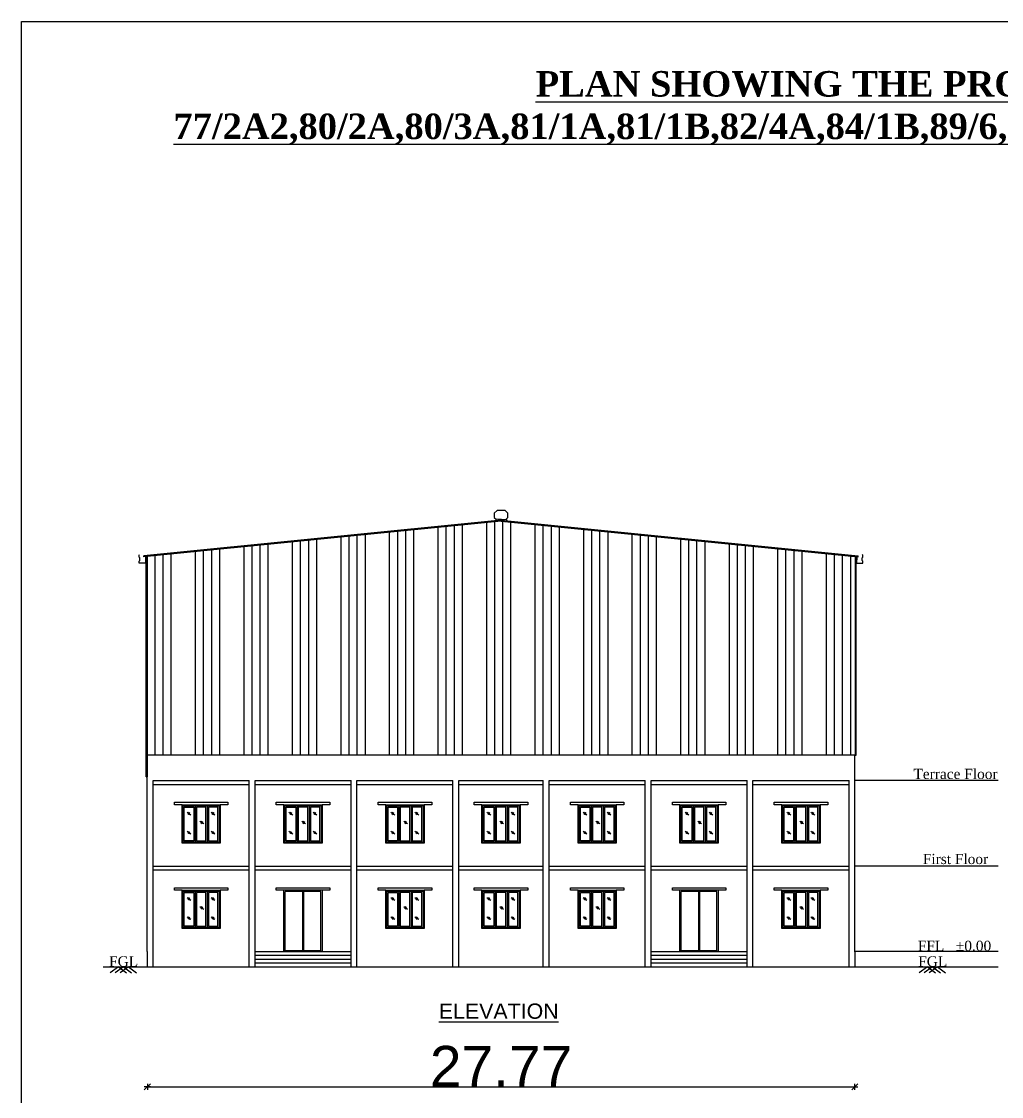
# Model space of a CAD drawing. Header units: metres. Extents: x 1422408 to 2565053, y 3723 to 80428.
# Drawn here: x 2267633.15 to 2267671.62, y 4214.95 to 4257.13 of the extents above; entities that cross this region are included whole.
import ezdxf
from ezdxf.enums import TextEntityAlignment as Align

# ---------------------------------------------------------------- set-up
doc = ezdxf.new("R2010")
doc.units = ezdxf.units.M
doc.header["$LTSCALE"] = 3.5
doc.header["$MEASUREMENT"] = 0
for name, pattern in [('DASHED2', [0.375, 0.25, -0.125]), ('HIDDEN', [0.375, 0.25, -0.125]), ('LO-04b-R0 Framing-Framer(by Comau) - 131112$0${ Cable   Tele }', [0])]:
    doc.linetypes.add(name, pattern=pattern)
doc.layers.get('0').update_dxf_attribs({"linetype": 'CONTINUOUS'})
doc.styles.add('ROOM TEXT 10.5', font='swisse.ttf')
doc.styles.add('style1', font='arial.ttf', dxfattribs={"height": 0.28})
doc.styles.add('style1jaya', font='times.ttf')
doc.styles.add('thin2', font='arial.ttf', dxfattribs={"height": 0.3})

# ---------------------------------------------------------------- blocks, each defined once
blk = doc.blocks.new('ER')
for p, q in [((-3, -3), (3, 3)), ((-3, 0), (3, 0)), ((0, -3), (0, 3))]:
    blk.add_line(p, q)

msp = doc.modelspace()

# ---------------------------------------------------------------- linework, layer by layer
at = {"ltscale": 0.5}
for p, q in [((2267651.81823, 4237.94499), (2267651.7115, 4237.83826)), ((2267652.13916, 4237.94499), (2267651.81823, 4237.94499)), ((2267652.2459, 4237.83826), (2267652.13916, 4237.94499)), ((2267651.97828, 4237.56135), (2267637.9545, 4236.15897)), ((2267651.97828, 4237.52115), (2267637.95848, 4236.11917)), ((2267651.7115, 4237.83826), (2267651.7115, 4237.66939)), ((2267651.7115, 4237.66939), (2267651.79581, 4237.58507)), ((2267651.9787, 4237.60612), (2267651.77179, 4237.58231)), ((2267651.77179, 4237.58231), (2267651.77179, 4237.54067)), ((2267651.97789, 4237.56135), (2267651.97789, 4237.52115)), ((2267651.97828, 4237.56135), (2267651.97828, 4237.52115)), ((2267651.97828, 4237.56135), (2267666.00206, 4236.15897)), ((2267651.97828, 4237.56135), (2267651.97828, 4237.52115)), ((2267651.97828, 4237.52115), (2267665.99808, 4236.11917)), ((2267651.9787, 4237.60612), (2267652.1856, 4237.58231)), ((2267652.16158, 4237.58507), (2267652.2459, 4237.66939)), ((2267652.1856, 4237.58231), (2267652.1856, 4237.54067)), ((2267652.2459, 4237.66939), (2267652.2459, 4237.83826)), ((2267637.95848, 4236.11917), (2267637.9545, 4236.15897)), ((2267665.99808, 4236.11917), (2267666.00206, 4236.15897))]:
    msp.add_line(p, q, dxfattribs=at)
at = {"linetype": 'Continuous'}
for p, q in [((2267651.73094, 4228.33979), (2267651.73094, 4237.49642)), ((2267652.04845, 4228.33979), (2267652.04845, 4237.51413)), ((2267652.36596, 4228.33979), (2267652.36596, 4237.48238)), ((2267647.60331, 4228.33979), (2267647.60331, 4237.08365)), ((2267647.92082, 4228.33979), (2267647.92082, 4237.11541)), ((2267648.23833, 4228.33979), (2267648.23833, 4237.14716)), ((2267648.55584, 4228.33979), (2267648.55584, 4237.17891)), ((2267649.50837, 4228.33979), (2267649.50837, 4237.27416)), ((2267649.82588, 4228.33979), (2267649.82588, 4237.30591)), ((2267650.14339, 4228.33979), (2267650.14339, 4237.33766)), ((2267650.4609, 4228.33979), (2267650.4609, 4237.36941)), ((2267651.41343, 4228.33979), (2267651.41343, 4237.46467)), ((2267653.31849, 4228.33979), (2267653.31849, 4237.38713)), ((2267653.636, 4228.33979), (2267653.636, 4237.35538)), ((2267653.95351, 4228.33979), (2267653.95351, 4237.32363)), ((2267654.27102, 4228.33979), (2267654.27102, 4237.29188)), ((2267655.22355, 4228.33979), (2267655.22355, 4237.19662)), ((2267655.54106, 4228.33979), (2267655.54106, 4237.16487)), ((2267655.85857, 4228.33979), (2267655.85857, 4237.13312)), ((2267656.17608, 4228.33979), (2267656.17608, 4237.10137)), ((2267643.79319, 4228.33979), (2267643.79319, 4236.70264)), ((2267644.1107, 4228.33979), (2267644.1107, 4236.73439)), ((2267644.42821, 4228.33979), (2267644.42821, 4236.76614)), ((2267644.74572, 4228.33979), (2267644.74572, 4236.7979)), ((2267645.69825, 4228.33979), (2267645.69825, 4236.89315)), ((2267646.01576, 4228.33979), (2267646.01576, 4236.9249)), ((2267646.33327, 4228.33979), (2267646.33327, 4236.95665)), ((2267646.65078, 4228.33979), (2267646.65078, 4236.9884)), ((2267657.12861, 4228.33979), (2267657.12861, 4237.00612)), ((2267657.44612, 4228.33979), (2267657.44612, 4236.97437)), ((2267657.76363, 4228.33979), (2267657.76363, 4236.94262)), ((2267658.08114, 4228.33979), (2267658.08114, 4236.91087)), ((2267659.03367, 4228.33979), (2267659.03367, 4236.81561)), ((2267659.35118, 4228.33979), (2267659.35118, 4236.78386)), ((2267659.66869, 4228.33979), (2267659.66869, 4236.75211)), ((2267659.9862, 4228.33979), (2267659.9862, 4236.72036)), ((2267639.03054, 4228.33979), (2267639.03054, 4236.22638)), ((2267639.98307, 4228.33979), (2267639.98307, 4236.32163)), ((2267640.30058, 4228.33979), (2267640.30058, 4236.35338)), ((2267640.61809, 4228.33979), (2267640.61809, 4236.38513)), ((2267640.9356, 4228.33979), (2267640.9356, 4236.41688)), ((2267641.88813, 4228.33979), (2267641.88813, 4236.51214)), ((2267642.20564, 4228.33979), (2267642.20564, 4236.54389)), ((2267642.52315, 4228.33979), (2267642.52315, 4236.57564)), ((2267642.84066, 4228.33979), (2267642.84066, 4236.60739)), ((2267660.93873, 4228.33979), (2267660.93873, 4236.62511)), ((2267661.25624, 4228.33979), (2267661.25624, 4236.59336)), ((2267661.57375, 4228.33979), (2267661.57375, 4236.5616)), ((2267661.89126, 4228.33979), (2267661.89126, 4236.52985)), ((2267662.84379, 4228.33979), (2267662.84379, 4236.4346)), ((2267663.1613, 4228.33979), (2267663.1613, 4236.40285)), ((2267663.47881, 4228.33979), (2267663.47881, 4236.3711)), ((2267663.79632, 4228.33979), (2267663.79632, 4236.33935)), ((2267664.74885, 4228.33979), (2267664.74885, 4236.24409)), ((2267665.06636, 4228.33979), (2267665.06636, 4236.21234)), ((2267638.39552, 4228.33979), (2267638.39552, 4236.16288)), ((2267638.71303, 4228.33979), (2267638.71303, 4236.19463)), ((2267665.38387, 4228.33979), (2267665.38387, 4236.18059)), ((2267665.70138, 4228.33979), (2267665.70138, 4236.14884))]:
    msp.add_line(p, q, dxfattribs=at)
for p, q in [((2267637.77385, 4236.19164), (2267637.79094, 4236.20873)), ((2267637.77385, 4236.10996), (2267637.77385, 4236.19164)), ((2267637.79742, 4236.08639), (2267637.77385, 4236.10996)), ((2267637.77385, 4235.953), (2267637.79742, 4235.97659)), ((2267637.77385, 4235.87249), (2267637.77385, 4235.953)), ((2267638.01986, 4235.87251), (2267637.77385, 4235.87249)), ((2267637.79742, 4235.97659), (2267637.79742, 4236.08639)), ((2267638.18874, 4236.1422), (2267638.01962, 4236.12529)), ((2267638.01962, 4236.12529), (2267638.01986, 4235.87251)), ((2267638.04007, 4227.49009), (2267638.04022, 4236.12735)), ((2267638.08022, 4236.13135), (2267638.08007, 4227.49409)), ((2267665.76782, 4236.1422), (2267665.93694, 4236.12529)), ((2267665.87647, 4236.13133), (2267665.87634, 4228.33979)), ((2267665.91634, 4228.33979), (2267665.91647, 4236.12733)), ((2267665.93694, 4236.12529), (2267665.9367, 4235.87251)), ((2267665.9367, 4235.87251), (2267666.18271, 4235.87249)), ((2267666.15914, 4236.08639), (2267666.18271, 4236.10996)), ((2267666.15914, 4235.97659), (2267666.15914, 4236.08639)), ((2267666.18271, 4235.953), (2267666.15914, 4235.97659)), ((2267666.18271, 4236.19164), (2267666.16562, 4236.20873)), ((2267666.18271, 4236.10996), (2267666.18271, 4236.19164)), ((2267666.18271, 4235.87249), (2267666.18271, 4235.953)), ((2267638.08988, 4220.63955), (2267638.08988, 4228.33979)), ((2267665.86643, 4228.33979), (2267638.08988, 4228.33979)), ((2267665.86643, 4220.63955), (2267665.86643, 4228.33979)), ((2267665.86643, 4228.33979), (2267665.91634, 4228.33979)), ((2267638.04007, 4227.49009), (2267638.08988, 4227.49507)), ((2267638.31989, 4220.03953), (2267638.31989, 4227.33976)), ((2267638.31989, 4227.33976), (2267642.09001, 4227.33976)), ((2267638.31989, 4227.18975), (2267642.09001, 4227.18975)), ((2267642.09001, 4220.03953), (2267642.09001, 4227.33976)), ((2267642.32002, 4220.03953), (2267642.32002, 4227.33976)), ((2267642.32002, 4227.33976), (2267646.09014, 4227.33976)), ((2267642.32002, 4227.18975), (2267646.09014, 4227.18975)), ((2267646.09014, 4220.03953), (2267646.09014, 4227.33976)), ((2267646.09014, 4220.03953), (2267646.09014, 4227.33976)), ((2267646.32014, 4220.03953), (2267646.32014, 4227.33976)), ((2267646.32014, 4220.03953), (2267646.32014, 4227.33976)), ((2267646.32014, 4227.33976), (2267650.09026, 4227.33976)), ((2267646.32014, 4227.18975), (2267650.09026, 4227.18975)), ((2267650.09026, 4220.03953), (2267650.09026, 4227.33976)), ((2267650.32027, 4220.03953), (2267650.32027, 4227.33976)), ((2267650.32027, 4227.33976), (2267653.63604, 4227.33976)), ((2267650.32027, 4227.18975), (2267653.63604, 4227.18975)), ((2267653.63604, 4220.03953), (2267653.63604, 4227.33976)), ((2267653.86605, 4220.03953), (2267653.86605, 4227.33976)), ((2267653.86605, 4227.33976), (2267657.63617, 4227.33976)), ((2267653.86605, 4227.18975), (2267657.63617, 4227.18975)), ((2267657.63617, 4220.03953), (2267657.63617, 4227.33976)), ((2267657.86617, 4220.03953), (2267657.86617, 4227.33976)), ((2267657.86617, 4227.33976), (2267661.63629, 4227.33976)), ((2267657.86617, 4227.18975), (2267661.63629, 4227.18975)), ((2267661.63629, 4220.03953), (2267661.63629, 4227.33976)), ((2267661.8663, 4220.03953), (2267661.8663, 4227.33976)), ((2267661.8663, 4227.33976), (2267665.63642, 4227.33976)), ((2267661.8663, 4227.18975), (2267665.63642, 4227.18975)), ((2267665.63642, 4220.03953), (2267665.63642, 4227.33976)), ((2267638.31989, 4223.98965), (2267642.09001, 4223.98965)), ((2267642.32002, 4223.98965), (2267646.09014, 4223.98965)), ((2267646.32014, 4223.98965), (2267650.09026, 4223.98965)), ((2267650.32027, 4223.98965), (2267653.63604, 4223.98965)), ((2267653.86605, 4223.98965), (2267657.63617, 4223.98965)), ((2267657.86617, 4223.98965), (2267661.63629, 4223.98965)), ((2267661.8663, 4223.98965), (2267665.63642, 4223.98965)), ((2267638.31989, 4223.83965), (2267642.09001, 4223.83965)), ((2267642.32002, 4223.83965), (2267646.09014, 4223.83965)), ((2267646.32014, 4223.83965), (2267650.09026, 4223.83965)), ((2267650.32027, 4223.83965), (2267653.63604, 4223.83965)), ((2267653.86605, 4223.83965), (2267657.63617, 4223.83965)), ((2267657.86617, 4223.83965), (2267661.63629, 4223.83965)), ((2267661.8663, 4223.83965), (2267665.63642, 4223.83965)), ((2267643.15504, 4223.03962), (2267643.15504, 4223.13962)), ((2267643.15504, 4223.13962), (2267645.25511, 4223.13962)), ((2267645.25511, 4223.13962), (2267645.25511, 4223.03962)), ((2267658.7012, 4223.03962), (2267658.7012, 4223.13962)), ((2267658.7012, 4223.13962), (2267660.80127, 4223.13962)), ((2267660.80127, 4223.13962), (2267660.80127, 4223.03962)), ((2267643.45505, 4223.03962), (2267643.15504, 4223.03962)), ((2267645.25511, 4223.03962), (2267644.9551, 4223.03962)), ((2267659.00121, 4223.03962), (2267658.7012, 4223.03962)), ((2267660.80127, 4223.03962), (2267660.50126, 4223.03962)), ((2267638.08988, 4220.63955), (2267638.08988, 4220.03953)), ((2267642.32002, 4220.63955), (2267646.09014, 4220.63955)), ((2267657.86617, 4220.63955), (2267661.63629, 4220.63955)), ((2267665.86643, 4220.63955), (2267665.86643, 4220.03953)), ((2267642.32002, 4220.48954), (2267646.09014, 4220.48954)), ((2267642.32002, 4220.33954), (2267646.09014, 4220.33954)), ((2267642.32002, 4220.18953), (2267646.09014, 4220.18953)), ((2267657.86617, 4220.48954), (2267661.63629, 4220.48954)), ((2267657.86617, 4220.33954), (2267661.63629, 4220.33954)), ((2267657.86617, 4220.18953), (2267661.63629, 4220.18953)), ((2267636.36159, 4220.03953), (2267665.86643, 4220.03953)), ((2267665.84215, 4220.03953), (2267671.49133, 4220.03953))]:
    msp.add_line(p, q)
at = {"linetype": 'HIDDEN', "ltscale": 25}
for p, q in [((2267671.49133, 4227.33976), (2267665.84215, 4227.33976)), ((2267671.49133, 4223.98965), (2267665.84215, 4223.98965)), ((2267671.49133, 4220.63955), (2267665.84215, 4220.63955))]:
    msp.add_line(p, q, dxfattribs=at)
at = {"linetype": 'DASHED2', "ltscale": 5}
for p, q in [((2267639.96761, 4226.35139), (2267639.96761, 4224.92801)), ((2267640.44229, 4226.35139), (2267640.44229, 4224.92801)), ((2267643.96774, 4226.35139), (2267643.96774, 4224.92801)), ((2267644.44242, 4226.35139), (2267644.44242, 4224.92801)), ((2267647.96786, 4226.35139), (2267647.96786, 4224.92801)), ((2267648.44254, 4226.35139), (2267648.44254, 4224.92801)), ((2267651.74081, 4226.35139), (2267651.74081, 4224.92801)), ((2267652.2155, 4226.35139), (2267652.2155, 4224.92801)), ((2267655.51377, 4226.35139), (2267655.51377, 4224.92801)), ((2267655.98845, 4226.35139), (2267655.98845, 4224.92801)), ((2267659.51389, 4226.35139), (2267659.51389, 4224.92801)), ((2267659.98857, 4226.35139), (2267659.98857, 4224.92801)), ((2267663.51402, 4226.35139), (2267663.51402, 4224.92801)), ((2267663.9887, 4226.35139), (2267663.9887, 4224.92801)), ((2267639.96761, 4223.00129), (2267639.96761, 4221.57791)), ((2267640.44229, 4223.00129), (2267640.44229, 4221.57791)), ((2267647.96786, 4223.00129), (2267647.96786, 4221.57791)), ((2267648.44254, 4223.00129), (2267648.44254, 4221.57791)), ((2267651.74081, 4223.00129), (2267651.74081, 4221.57791)), ((2267652.2155, 4223.00129), (2267652.2155, 4221.57791)), ((2267655.51377, 4223.00129), (2267655.51377, 4221.57791)), ((2267655.98845, 4223.00129), (2267655.98845, 4221.57791)), ((2267663.51402, 4223.00129), (2267663.51402, 4221.57791)), ((2267663.9887, 4223.00129), (2267663.9887, 4221.57791))]:
    msp.add_line(p, q, dxfattribs=at)
at = {"linetype": 'LO-04b-R0 Framing-Framer(by Comau) - 131112$0${ Cable   Tele }'}
for p, q in [((2267636.95902, 4220.03953), (2267636.6381, 4219.79276)), ((2267637.15581, 4220.03953), (2267636.83489, 4219.79276)), ((2267636.95902, 4220.03953), (2267637.27994, 4219.79276)), ((2267637.3526, 4220.03953), (2267637.03168, 4219.79276)), ((2267637.15581, 4220.03953), (2267637.47673, 4219.79276)), ((2267637.3526, 4220.03953), (2267637.67352, 4219.79276)), ((2267668.71123, 4220.03953), (2267668.39031, 4219.79276)), ((2267668.90802, 4220.03953), (2267668.5871, 4219.79276)), ((2267668.71123, 4220.03953), (2267669.03215, 4219.79276)), ((2267669.10481, 4220.03953), (2267668.78389, 4219.79276)), ((2267668.90802, 4220.03953), (2267669.22893, 4219.79276)), ((2267669.10481, 4220.03953), (2267669.42572, 4219.79276))]:
    msp.add_line(p, q, dxfattribs=at)
at = {"ltscale": 0.05}
msp.add_line((2267638.13432, 4215.3275), (2267665.82432, 4215.3275), dxfattribs=at)
msp.add_lwpolyline([(2267633.1525, 4257.12998), (2267780.2875, 4257.12998), (2267780.2875, 4174.04688), (2267633.1525, 4174.04688)], close=True, dxfattribs=at)
at = {"elevation": 0}
for points in [[(2267639.45493, 4226.38973), (2267639.15492, 4226.38973), (2267639.15492, 4226.48973), (2267641.25498, 4226.48973), (2267641.25498, 4226.38973), (2267640.95497, 4226.38973)], [(2267643.45505, 4226.38973), (2267643.15504, 4226.38973), (2267643.15504, 4226.48973), (2267645.25511, 4226.48973), (2267645.25511, 4226.38973), (2267644.9551, 4226.38973)], [(2267647.45518, 4226.38973), (2267647.15517, 4226.38973), (2267647.15517, 4226.48973), (2267649.25524, 4226.48973), (2267649.25524, 4226.38973), (2267648.95523, 4226.38973)], [(2267651.22813, 4226.38973), (2267650.92812, 4226.38973), (2267650.92812, 4226.48973), (2267653.02819, 4226.48973), (2267653.02819, 4226.38973), (2267652.72818, 4226.38973)], [(2267655.00108, 4226.38973), (2267654.70107, 4226.38973), (2267654.70107, 4226.48973), (2267656.80114, 4226.48973), (2267656.80114, 4226.38973), (2267656.50113, 4226.38973)], [(2267659.00121, 4226.38973), (2267658.7012, 4226.38973), (2267658.7012, 4226.48973), (2267660.80127, 4226.48973), (2267660.80127, 4226.38973), (2267660.50126, 4226.38973)], [(2267663.00134, 4226.38973), (2267662.70133, 4226.38973), (2267662.70133, 4226.48973), (2267664.80139, 4226.48973), (2267664.80139, 4226.38973), (2267664.50138, 4226.38973)], [(2267639.45493, 4223.03962), (2267639.15492, 4223.03962), (2267639.15492, 4223.13962), (2267641.25498, 4223.13962), (2267641.25498, 4223.03962), (2267640.95497, 4223.03962)], [(2267647.45518, 4223.03962), (2267647.15517, 4223.03962), (2267647.15517, 4223.13962), (2267649.25524, 4223.13962), (2267649.25524, 4223.03962), (2267648.95523, 4223.03962)], [(2267651.22813, 4223.03962), (2267650.92812, 4223.03962), (2267650.92812, 4223.13962), (2267653.02819, 4223.13962), (2267653.02819, 4223.03962), (2267652.72818, 4223.03962)], [(2267655.00108, 4223.03962), (2267654.70107, 4223.03962), (2267654.70107, 4223.13962), (2267656.80114, 4223.13962), (2267656.80114, 4223.03962), (2267656.50113, 4223.03962)], [(2267663.00134, 4223.03962), (2267662.70133, 4223.03962), (2267662.70133, 4223.13962), (2267664.80139, 4223.13962), (2267664.80139, 4223.03962), (2267664.50138, 4223.03962)], [(2267644.9551, 4223.03962), (2267644.9551, 4220.63955), (2267643.45505, 4220.63955), (2267643.45505, 4223.03962)], [(2267644.9551, 4223.03962), (2267643.45505, 4223.03962)], [(2267643.50505, 4220.66455), (2267643.50505, 4222.98962)], [(2267644.9051, 4222.98962), (2267643.50505, 4222.98962)], [(2267644.18508, 4222.98962), (2267644.18508, 4220.6648)], [(2267644.20508, 4222.98962), (2267644.20508, 4220.63955)], [(2267644.22508, 4222.98962), (2267644.22508, 4220.6648)], [(2267644.9051, 4220.66455), (2267644.9051, 4222.98962)], [(2267660.50126, 4223.03962), (2267660.50126, 4220.63955), (2267659.00121, 4220.63955), (2267659.00121, 4223.03962)], [(2267660.50126, 4223.03962), (2267659.00121, 4223.03962)], [(2267659.05121, 4220.66455), (2267659.05121, 4222.98962)], [(2267660.45126, 4222.98962), (2267659.05121, 4222.98962)], [(2267659.73123, 4222.98962), (2267659.73123, 4220.6648)], [(2267659.75123, 4222.98962), (2267659.75123, 4220.63955)], [(2267659.77123, 4222.98962), (2267659.77123, 4220.6648)], [(2267660.45126, 4220.66455), (2267660.45126, 4222.98962)], [(2267644.18508, 4220.6648), (2267643.50505, 4220.6648)], [(2267644.9051, 4220.66455), (2267644.22508, 4220.6648)], [(2267659.73123, 4220.6648), (2267659.05121, 4220.6648)], [(2267660.45126, 4220.66455), (2267659.77123, 4220.6648)]]:
    msp.add_lwpolyline(points, dxfattribs=at)
at = {"ltscale": 250, "elevation": 0}
for points in [[(2267639.45493, 4226.38973), (2267640.95497, 4226.38973), (2267640.95497, 4224.88968), (2267639.45493, 4224.88968)], [(2267639.9165, 4224.97913), (2267639.54437, 4224.97913), (2267639.54437, 4226.30028), (2267639.9165, 4226.30028)], [(2267640.39118, 4226.30028), (2267640.01872, 4226.30028), (2267640.01872, 4224.97913), (2267640.39118, 4224.97913)], [(2267640.4934, 4224.97913), (2267640.86553, 4224.97913), (2267640.86553, 4226.30028), (2267640.4934, 4226.30028)], [(2267643.45505, 4226.38973), (2267644.9551, 4226.38973), (2267644.9551, 4224.88968), (2267643.45505, 4224.88968)], [(2267643.91662, 4224.97913), (2267643.5445, 4224.97913), (2267643.5445, 4226.30028), (2267643.91662, 4226.30028)], [(2267644.3913, 4226.30028), (2267644.01885, 4226.30028), (2267644.01885, 4224.97913), (2267644.3913, 4224.97913)], [(2267644.49353, 4224.97913), (2267644.86565, 4224.97913), (2267644.86565, 4226.30028), (2267644.49353, 4226.30028)], [(2267647.45518, 4226.38973), (2267648.95523, 4226.38973), (2267648.95523, 4224.88968), (2267647.45518, 4224.88968)], [(2267647.91675, 4224.97913), (2267647.54463, 4224.97913), (2267647.54463, 4226.30028), (2267647.91675, 4226.30028)], [(2267648.39143, 4226.30028), (2267648.01897, 4226.30028), (2267648.01897, 4224.97913), (2267648.39143, 4224.97913)], [(2267648.49366, 4224.97913), (2267648.86578, 4224.97913), (2267648.86578, 4226.30028), (2267648.49366, 4226.30028)], [(2267651.22813, 4226.38973), (2267652.72818, 4226.38973), (2267652.72818, 4224.88968), (2267651.22813, 4224.88968)], [(2267651.6897, 4224.97913), (2267651.31758, 4224.97913), (2267651.31758, 4226.30028), (2267651.6897, 4226.30028)], [(2267652.16438, 4226.30028), (2267651.79193, 4226.30028), (2267651.79193, 4224.97913), (2267652.16438, 4224.97913)], [(2267652.26661, 4224.97913), (2267652.63873, 4224.97913), (2267652.63873, 4226.30028), (2267652.26661, 4226.30028)], [(2267655.00108, 4226.38973), (2267656.50113, 4226.38973), (2267656.50113, 4224.88968), (2267655.00108, 4224.88968)], [(2267655.46265, 4224.97913), (2267655.09053, 4224.97913), (2267655.09053, 4226.30028), (2267655.46265, 4226.30028)], [(2267655.93734, 4226.30028), (2267655.56488, 4226.30028), (2267655.56488, 4224.97913), (2267655.93734, 4224.97913)], [(2267656.03956, 4224.97913), (2267656.41168, 4224.97913), (2267656.41168, 4226.30028), (2267656.03956, 4226.30028)], [(2267659.00121, 4226.38973), (2267660.50126, 4226.38973), (2267660.50126, 4224.88968), (2267659.00121, 4224.88968)], [(2267659.46278, 4224.97913), (2267659.09066, 4224.97913), (2267659.09066, 4226.30028), (2267659.46278, 4226.30028)], [(2267659.93746, 4226.30028), (2267659.565, 4226.30028), (2267659.565, 4224.97913), (2267659.93746, 4224.97913)], [(2267660.03969, 4224.97913), (2267660.41181, 4224.97913), (2267660.41181, 4226.30028), (2267660.03969, 4226.30028)], [(2267663.00134, 4226.38973), (2267664.50138, 4226.38973), (2267664.50138, 4224.88968), (2267663.00134, 4224.88968)], [(2267663.46291, 4224.97913), (2267663.09078, 4224.97913), (2267663.09078, 4226.30028), (2267663.46291, 4226.30028)], [(2267663.93759, 4226.30028), (2267663.56513, 4226.30028), (2267663.56513, 4224.97913), (2267663.93759, 4224.97913)], [(2267664.03981, 4224.97913), (2267664.41194, 4224.97913), (2267664.41194, 4226.30028), (2267664.03981, 4226.30028)], [(2267639.45493, 4223.03962), (2267640.95497, 4223.03962), (2267640.95497, 4221.53957), (2267639.45493, 4221.53957)], [(2267639.9165, 4221.62902), (2267639.54437, 4221.62902), (2267639.54437, 4222.95017), (2267639.9165, 4222.95017)], [(2267640.39118, 4222.95017), (2267640.01872, 4222.95017), (2267640.01872, 4221.62902), (2267640.39118, 4221.62902)], [(2267640.4934, 4221.62902), (2267640.86553, 4221.62902), (2267640.86553, 4222.95017), (2267640.4934, 4222.95017)], [(2267647.45518, 4223.03962), (2267648.95523, 4223.03962), (2267648.95523, 4221.53957), (2267647.45518, 4221.53957)], [(2267647.91675, 4221.62902), (2267647.54463, 4221.62902), (2267647.54463, 4222.95017), (2267647.91675, 4222.95017)], [(2267648.39143, 4222.95017), (2267648.01897, 4222.95017), (2267648.01897, 4221.62902), (2267648.39143, 4221.62902)], [(2267648.49366, 4221.62902), (2267648.86578, 4221.62902), (2267648.86578, 4222.95017), (2267648.49366, 4222.95017)], [(2267651.22813, 4223.03962), (2267652.72818, 4223.03962), (2267652.72818, 4221.53957), (2267651.22813, 4221.53957)], [(2267651.6897, 4221.62902), (2267651.31758, 4221.62902), (2267651.31758, 4222.95017), (2267651.6897, 4222.95017)], [(2267652.16438, 4222.95017), (2267651.79193, 4222.95017), (2267651.79193, 4221.62902), (2267652.16438, 4221.62902)], [(2267652.26661, 4221.62902), (2267652.63873, 4221.62902), (2267652.63873, 4222.95017), (2267652.26661, 4222.95017)], [(2267655.00108, 4223.03962), (2267656.50113, 4223.03962), (2267656.50113, 4221.53957), (2267655.00108, 4221.53957)], [(2267655.46265, 4221.62902), (2267655.09053, 4221.62902), (2267655.09053, 4222.95017), (2267655.46265, 4222.95017)], [(2267655.93734, 4222.95017), (2267655.56488, 4222.95017), (2267655.56488, 4221.62902), (2267655.93734, 4221.62902)], [(2267656.03956, 4221.62902), (2267656.41168, 4221.62902), (2267656.41168, 4222.95017), (2267656.03956, 4222.95017)], [(2267663.00134, 4223.03962), (2267664.50138, 4223.03962), (2267664.50138, 4221.53957), (2267663.00134, 4221.53957)], [(2267663.46291, 4221.62902), (2267663.09078, 4221.62902), (2267663.09078, 4222.95017), (2267663.46291, 4222.95017)], [(2267663.93759, 4222.95017), (2267663.56513, 4222.95017), (2267663.56513, 4221.62902), (2267663.93759, 4221.62902)], [(2267664.03981, 4221.62902), (2267664.41194, 4221.62902), (2267664.41194, 4222.95017), (2267664.03981, 4222.95017)]]:
    msp.add_lwpolyline(points, close=True, dxfattribs=at)
at = {"linetype": 'DASHED2', "ltscale": 5, "elevation": 0}
for points in [[(2267639.49326, 4226.35139), (2267640.91664, 4226.35139), (2267640.91664, 4224.92801), (2267639.49326, 4224.92801)], [(2267643.49339, 4226.35139), (2267644.91677, 4226.35139), (2267644.91677, 4224.92801), (2267643.49339, 4224.92801)], [(2267647.49351, 4226.35139), (2267648.91689, 4226.35139), (2267648.91689, 4224.92801), (2267647.49351, 4224.92801)], [(2267651.26647, 4226.35139), (2267652.68984, 4226.35139), (2267652.68984, 4224.92801), (2267651.26647, 4224.92801)], [(2267655.03942, 4226.35139), (2267656.4628, 4226.35139), (2267656.4628, 4224.92801), (2267655.03942, 4224.92801)], [(2267659.03954, 4226.35139), (2267660.46292, 4226.35139), (2267660.46292, 4224.92801), (2267659.03954, 4224.92801)], [(2267663.03967, 4226.35139), (2267664.46305, 4226.35139), (2267664.46305, 4224.92801), (2267663.03967, 4224.92801)], [(2267639.49326, 4223.00129), (2267640.91664, 4223.00129), (2267640.91664, 4221.57791), (2267639.49326, 4221.57791)], [(2267647.49351, 4223.00129), (2267648.91689, 4223.00129), (2267648.91689, 4221.57791), (2267647.49351, 4221.57791)], [(2267651.26647, 4223.00129), (2267652.68984, 4223.00129), (2267652.68984, 4221.57791), (2267651.26647, 4221.57791)], [(2267655.03942, 4223.00129), (2267656.4628, 4223.00129), (2267656.4628, 4221.57791), (2267655.03942, 4221.57791)], [(2267663.03967, 4223.00129), (2267664.46305, 4223.00129), (2267664.46305, 4221.57791), (2267663.03967, 4221.57791)]]:
    msp.add_lwpolyline(points, close=True, dxfattribs=at)
at = {"ltscale": 250, "elevation": 0}
for points in [[(2267639.80222, 4225.99069), (2267639.65201, 4226.08844)], [(2267640.74667, 4225.99069), (2267640.59646, 4226.08844)], [(2267643.80234, 4225.99069), (2267643.65214, 4226.08844)], [(2267644.7468, 4225.99069), (2267644.59659, 4226.08844)], [(2267647.80247, 4225.99069), (2267647.65226, 4226.08844)], [(2267648.74692, 4225.99069), (2267648.59671, 4226.08844)], [(2267651.57542, 4225.99069), (2267651.42521, 4226.08844)], [(2267652.51987, 4225.99069), (2267652.36967, 4226.08844)], [(2267655.34837, 4225.99069), (2267655.19817, 4226.08844)], [(2267656.29283, 4225.99069), (2267656.14262, 4226.08844)], [(2267659.3485, 4225.99069), (2267659.19829, 4226.08844)], [(2267660.29295, 4225.99069), (2267660.14275, 4226.08844)], [(2267663.34862, 4225.99069), (2267663.19842, 4226.08844)], [(2267664.29308, 4225.99069), (2267664.14287, 4226.08844)], [(2267639.74514, 4225.99817), (2267639.68345, 4226.03832)], [(2267639.76713, 4226.04649), (2267639.70544, 4226.08664)], [(2267640.3058, 4225.63967), (2267640.1556, 4225.73743)], [(2267640.24873, 4225.64716), (2267640.18704, 4225.68731)], [(2267640.27072, 4225.69548), (2267640.20903, 4225.73562)], [(2267640.68959, 4225.99817), (2267640.62791, 4226.03832)], [(2267640.71158, 4226.04649), (2267640.6499, 4226.08664)], [(2267643.74527, 4225.99817), (2267643.68358, 4226.03832)], [(2267643.76726, 4226.04649), (2267643.70557, 4226.08664)], [(2267644.30593, 4225.63967), (2267644.15572, 4225.73743)], [(2267644.24885, 4225.64716), (2267644.18717, 4225.68731)], [(2267644.27084, 4225.69548), (2267644.20916, 4225.73562)], [(2267644.68972, 4225.99817), (2267644.62803, 4226.03832)], [(2267644.71171, 4226.04649), (2267644.65002, 4226.08664)], [(2267647.74539, 4225.99817), (2267647.68371, 4226.03832)], [(2267647.76738, 4226.04649), (2267647.7057, 4226.08664)], [(2267648.30606, 4225.63967), (2267648.15585, 4225.73743)], [(2267648.24898, 4225.64716), (2267648.18729, 4225.68731)], [(2267648.27097, 4225.69548), (2267648.20928, 4225.73562)], [(2267648.68985, 4225.99817), (2267648.62816, 4226.03832)], [(2267648.71184, 4226.04649), (2267648.65015, 4226.08664)], [(2267651.51834, 4225.99817), (2267651.45666, 4226.03832)], [(2267651.54034, 4226.04649), (2267651.47865, 4226.08664)], [(2267652.07901, 4225.63967), (2267651.9288, 4225.73743)], [(2267652.02193, 4225.64716), (2267651.96024, 4225.68731)], [(2267652.04392, 4225.69548), (2267651.98224, 4225.73562)], [(2267652.4628, 4225.99817), (2267652.40111, 4226.03832)], [(2267652.48479, 4226.04649), (2267652.4231, 4226.08664)], [(2267655.2913, 4225.99817), (2267655.22961, 4226.03832)], [(2267655.31329, 4226.04649), (2267655.2516, 4226.08664)], [(2267655.85196, 4225.63967), (2267655.70175, 4225.73743)], [(2267655.79488, 4225.64716), (2267655.7332, 4225.68731)], [(2267655.81687, 4225.69548), (2267655.75519, 4225.73562)], [(2267656.23575, 4225.99817), (2267656.17406, 4226.03832)], [(2267656.25774, 4226.04649), (2267656.19605, 4226.08664)], [(2267659.29142, 4225.99817), (2267659.22974, 4226.03832)], [(2267659.31341, 4226.04649), (2267659.25173, 4226.08664)], [(2267659.85209, 4225.63967), (2267659.70188, 4225.73743)], [(2267659.79501, 4225.64716), (2267659.73332, 4225.68731)], [(2267659.817, 4225.69548), (2267659.75531, 4225.73562)], [(2267660.23588, 4225.99817), (2267660.17419, 4226.03832)], [(2267660.25787, 4226.04649), (2267660.19618, 4226.08664)], [(2267663.29155, 4225.99817), (2267663.22986, 4226.03832)], [(2267663.31354, 4226.04649), (2267663.25185, 4226.08664)], [(2267663.85221, 4225.63967), (2267663.70201, 4225.73743)], [(2267663.79514, 4225.64716), (2267663.73345, 4225.68731)], [(2267663.81713, 4225.69548), (2267663.75544, 4225.73562)], [(2267664.236, 4225.99817), (2267664.17431, 4226.03832)], [(2267664.25799, 4226.04649), (2267664.19631, 4226.08664)], [(2267639.80222, 4225.23989), (2267639.65201, 4225.33765)], [(2267639.74514, 4225.24738), (2267639.68345, 4225.28753)], [(2267639.76713, 4225.2957), (2267639.70544, 4225.33585)], [(2267640.74667, 4225.23989), (2267640.59646, 4225.33765)], [(2267640.68959, 4225.24738), (2267640.62791, 4225.28753)], [(2267640.71158, 4225.2957), (2267640.6499, 4225.33585)], [(2267643.80234, 4225.23989), (2267643.65214, 4225.33765)], [(2267643.74527, 4225.24738), (2267643.68358, 4225.28753)], [(2267643.76726, 4225.2957), (2267643.70557, 4225.33585)], [(2267644.7468, 4225.23989), (2267644.59659, 4225.33765)], [(2267644.68972, 4225.24738), (2267644.62803, 4225.28753)], [(2267644.71171, 4225.2957), (2267644.65002, 4225.33585)], [(2267647.80247, 4225.23989), (2267647.65226, 4225.33765)], [(2267647.74539, 4225.24738), (2267647.68371, 4225.28753)], [(2267647.76738, 4225.2957), (2267647.7057, 4225.33585)], [(2267648.74692, 4225.23989), (2267648.59671, 4225.33765)], [(2267648.68985, 4225.24738), (2267648.62816, 4225.28753)], [(2267648.71184, 4225.2957), (2267648.65015, 4225.33585)], [(2267651.57542, 4225.23989), (2267651.42521, 4225.33765)], [(2267651.51834, 4225.24738), (2267651.45666, 4225.28753)], [(2267651.54034, 4225.2957), (2267651.47865, 4225.33585)], [(2267652.51987, 4225.23989), (2267652.36967, 4225.33765)], [(2267652.4628, 4225.24738), (2267652.40111, 4225.28753)], [(2267652.48479, 4225.2957), (2267652.4231, 4225.33585)], [(2267655.34837, 4225.23989), (2267655.19817, 4225.33765)], [(2267655.2913, 4225.24738), (2267655.22961, 4225.28753)], [(2267655.31329, 4225.2957), (2267655.2516, 4225.33585)], [(2267656.29283, 4225.23989), (2267656.14262, 4225.33765)], [(2267656.23575, 4225.24738), (2267656.17406, 4225.28753)], [(2267656.25774, 4225.2957), (2267656.19605, 4225.33585)], [(2267659.3485, 4225.23989), (2267659.19829, 4225.33765)], [(2267659.29142, 4225.24738), (2267659.22974, 4225.28753)], [(2267659.31341, 4225.2957), (2267659.25173, 4225.33585)], [(2267660.29295, 4225.23989), (2267660.14275, 4225.33765)], [(2267660.23588, 4225.24738), (2267660.17419, 4225.28753)], [(2267660.25787, 4225.2957), (2267660.19618, 4225.33585)], [(2267663.34862, 4225.23989), (2267663.19842, 4225.33765)], [(2267663.29155, 4225.24738), (2267663.22986, 4225.28753)], [(2267663.31354, 4225.2957), (2267663.25185, 4225.33585)], [(2267664.29308, 4225.23989), (2267664.14287, 4225.33765)], [(2267664.236, 4225.24738), (2267664.17431, 4225.28753)], [(2267664.25799, 4225.2957), (2267664.19631, 4225.33585)], [(2267639.80222, 4222.64058), (2267639.65201, 4222.73834)], [(2267639.76713, 4222.69639), (2267639.70544, 4222.73653)], [(2267640.74667, 4222.64058), (2267640.59646, 4222.73834)], [(2267640.71158, 4222.69639), (2267640.6499, 4222.73653)], [(2267647.80247, 4222.64058), (2267647.65226, 4222.73834)], [(2267647.76738, 4222.69639), (2267647.7057, 4222.73653)], [(2267648.74692, 4222.64058), (2267648.59671, 4222.73834)], [(2267648.71184, 4222.69639), (2267648.65015, 4222.73653)], [(2267651.57542, 4222.64058), (2267651.42521, 4222.73834)], [(2267651.54034, 4222.69639), (2267651.47865, 4222.73653)], [(2267652.51987, 4222.64058), (2267652.36967, 4222.73834)], [(2267652.48479, 4222.69639), (2267652.4231, 4222.73653)], [(2267655.34837, 4222.64058), (2267655.19817, 4222.73834)], [(2267655.31329, 4222.69639), (2267655.2516, 4222.73653)], [(2267656.29283, 4222.64058), (2267656.14262, 4222.73834)], [(2267656.25774, 4222.69639), (2267656.19605, 4222.73653)], [(2267663.34862, 4222.64058), (2267663.19842, 4222.73834)], [(2267663.31354, 4222.69639), (2267663.25185, 4222.73653)], [(2267664.29308, 4222.64058), (2267664.14287, 4222.73834)], [(2267664.25799, 4222.69639), (2267664.19631, 4222.73653)], [(2267639.74514, 4222.64807), (2267639.68345, 4222.68822)], [(2267640.3058, 4222.28956), (2267640.1556, 4222.38732)], [(2267640.24873, 4222.29705), (2267640.18704, 4222.3372)], [(2267640.27072, 4222.34537), (2267640.20903, 4222.38552)], [(2267640.68959, 4222.64807), (2267640.62791, 4222.68822)], [(2267647.74539, 4222.64807), (2267647.68371, 4222.68822)], [(2267648.30606, 4222.28956), (2267648.15585, 4222.38732)], [(2267648.24898, 4222.29705), (2267648.18729, 4222.3372)], [(2267648.27097, 4222.34537), (2267648.20928, 4222.38552)], [(2267648.68985, 4222.64807), (2267648.62816, 4222.68822)], [(2267651.51834, 4222.64807), (2267651.45666, 4222.68822)], [(2267652.07901, 4222.28956), (2267651.9288, 4222.38732)], [(2267652.02193, 4222.29705), (2267651.96024, 4222.3372)], [(2267652.04392, 4222.34537), (2267651.98224, 4222.38552)], [(2267652.4628, 4222.64807), (2267652.40111, 4222.68822)], [(2267655.2913, 4222.64807), (2267655.22961, 4222.68822)], [(2267655.85196, 4222.28956), (2267655.70175, 4222.38732)], [(2267655.79488, 4222.29705), (2267655.7332, 4222.3372)], [(2267655.81687, 4222.34537), (2267655.75519, 4222.38552)], [(2267656.23575, 4222.64807), (2267656.17406, 4222.68822)], [(2267663.29155, 4222.64807), (2267663.22986, 4222.68822)], [(2267663.85221, 4222.28956), (2267663.70201, 4222.38732)], [(2267663.79514, 4222.29705), (2267663.73345, 4222.3372)], [(2267663.81713, 4222.34537), (2267663.75544, 4222.38552)], [(2267664.236, 4222.64807), (2267664.17431, 4222.68822)], [(2267639.80222, 4221.88979), (2267639.65201, 4221.98754)], [(2267639.74514, 4221.89727), (2267639.68345, 4221.93742)], [(2267639.76713, 4221.94559), (2267639.70544, 4221.98574)], [(2267640.74667, 4221.88979), (2267640.59646, 4221.98754)], [(2267640.68959, 4221.89727), (2267640.62791, 4221.93742)], [(2267640.71158, 4221.94559), (2267640.6499, 4221.98574)], [(2267647.80247, 4221.88979), (2267647.65226, 4221.98754)], [(2267647.74539, 4221.89727), (2267647.68371, 4221.93742)], [(2267647.76738, 4221.94559), (2267647.7057, 4221.98574)], [(2267648.74692, 4221.88979), (2267648.59671, 4221.98754)], [(2267648.68985, 4221.89727), (2267648.62816, 4221.93742)], [(2267648.71184, 4221.94559), (2267648.65015, 4221.98574)], [(2267651.57542, 4221.88979), (2267651.42521, 4221.98754)], [(2267651.51834, 4221.89727), (2267651.45666, 4221.93742)], [(2267651.54034, 4221.94559), (2267651.47865, 4221.98574)], [(2267652.51987, 4221.88979), (2267652.36967, 4221.98754)], [(2267652.4628, 4221.89727), (2267652.40111, 4221.93742)], [(2267652.48479, 4221.94559), (2267652.4231, 4221.98574)], [(2267655.34837, 4221.88979), (2267655.19817, 4221.98754)], [(2267655.2913, 4221.89727), (2267655.22961, 4221.93742)], [(2267655.31329, 4221.94559), (2267655.2516, 4221.98574)], [(2267656.29283, 4221.88979), (2267656.14262, 4221.98754)], [(2267656.23575, 4221.89727), (2267656.17406, 4221.93742)], [(2267656.25774, 4221.94559), (2267656.19605, 4221.98574)], [(2267663.34862, 4221.88979), (2267663.19842, 4221.98754)], [(2267663.29155, 4221.89727), (2267663.22986, 4221.93742)], [(2267663.31354, 4221.94559), (2267663.25185, 4221.98574)], [(2267664.29308, 4221.88979), (2267664.14287, 4221.98754)], [(2267664.236, 4221.89727), (2267664.17431, 4221.93742)], [(2267664.25799, 4221.94559), (2267664.19631, 4221.98574)]]:
    msp.add_lwpolyline(points, dxfattribs=at)

# ---------------------------------------------------------------- block references
at = {"ltscale": 0.05, "xscale": 0.04, "yscale": 0.04, "zscale": 0.04, "rotation": 180}
msp.add_blockref('ER', (2267638.09432, 4215.3275), dxfattribs=at)
at = {"ltscale": 0.05, "xscale": 0.04, "yscale": 0.04, "zscale": 0.04}
msp.add_blockref('ER', (2267665.86432, 4215.3275), dxfattribs=at)

# ---------------------------------------------------------------- texts
at = {"linetype": 'HIDDEN', "style": 'style1jaya'}
for s, height, p in [('Terrace Floor', 0.4000126, (2267669.81728, 4227.60383)), ('First Floor', 0.4000126, (2267669.81728, 4224.26615)), ('FFL   %%P0.00', 0.4000126, (2267669.77752, 4220.8572)), (' FGL', 0.400013, (2267637.08607, 4220.24594)), (' FGL', 0.400013, (2267668.84802, 4220.24594))]:
    msp.add_text(s, height=height, dxfattribs=at).set_placement(p, align=Align.MIDDLE_CENTER)
at = {"ltscale": 0.22, "style": 'ROOM TEXT 10.5'}
msp.add_text('%%UELEVATION', height=0.6, dxfattribs=at).set_placement((2267649.53425, 4217.99451))
at = {"insert": (2267583.34094, 4255.1844), "char_height": 1.00029279, "attachment_point": 1, "style": 'thin2'}
msp.add_mtext_dynamic_manual_height_columns('\\A1;{\\fTimes New Roman|b1|i0|c0|p18;\\W9.753;\\L                   \\W1;PLAN SHOWING THE PROPOSED CONSTRUCTION OF INDUSRIAL BUILDING  IN S.NO.77/1A,77/1B,77/1C,77/1D,77/2A1,\\P\\W9.84436;               \\W1;77/2A2,80/2A,80/3A,81/1A,81/1B,82/4A,84/1B,89/6,89/7,AT KUSAVAPATTI VILLAGE,VIRATHANUR PANCHAYAT,THIRUPPARANKUNDRAM PANCHAYAT UNION,\\P\\W9.63437;                          \\W1;MADURAI SOUTH TALUK,MADURAI  DISTRICT.}', width=219.7553608, gutter_width=2.5, heights=[473.14022], dxfattribs=at)
at = {"ltscale": 0.05, "insert": (2267651.97932, 4216.13183), "char_height": 1.6, "attachment_point": 5, "style": 'style1'}
msp.add_mtext('\\A1;27.77', dxfattribs=at)

doc.saveas('drawing.dxf')
